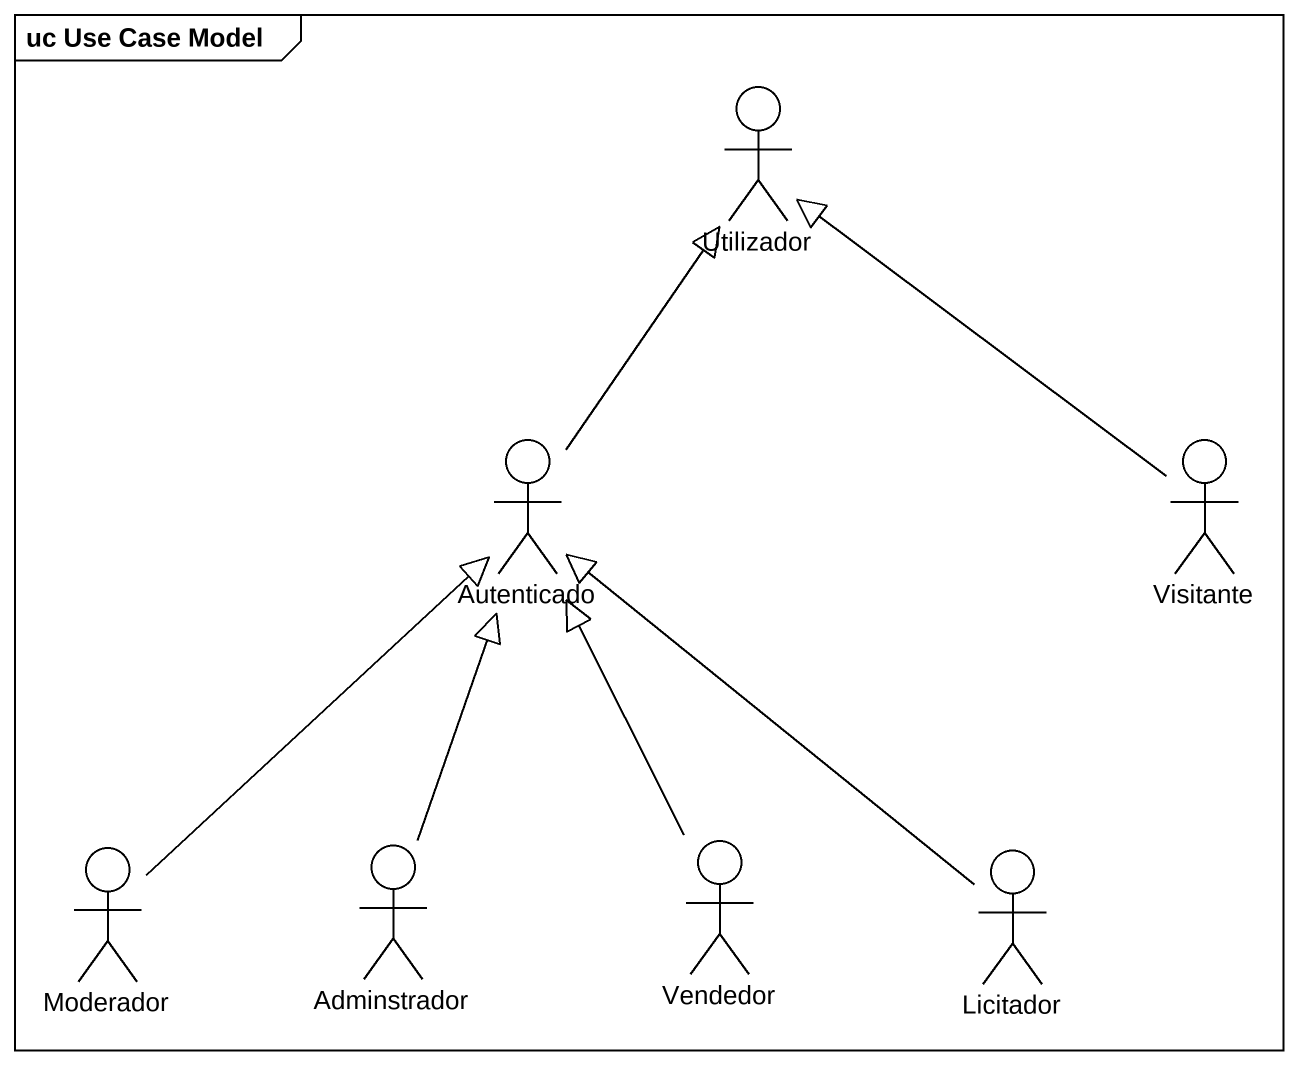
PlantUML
@startuml
mainframe uc Use Case Model
actor Utilizador
actor Autenticado
actor Visitante
actor Moderador
actor Adminstrador
actor Vendedor
actor Licitador
Autenticado -up-|> Utilizador
Visitante -up-|> Utilizador
Moderador -up-|> Autenticado
Adminstrador -up-|> Autenticado
Vendedor -up-|> Autenticado
Licitador -up-|> Autenticado
@enduml
